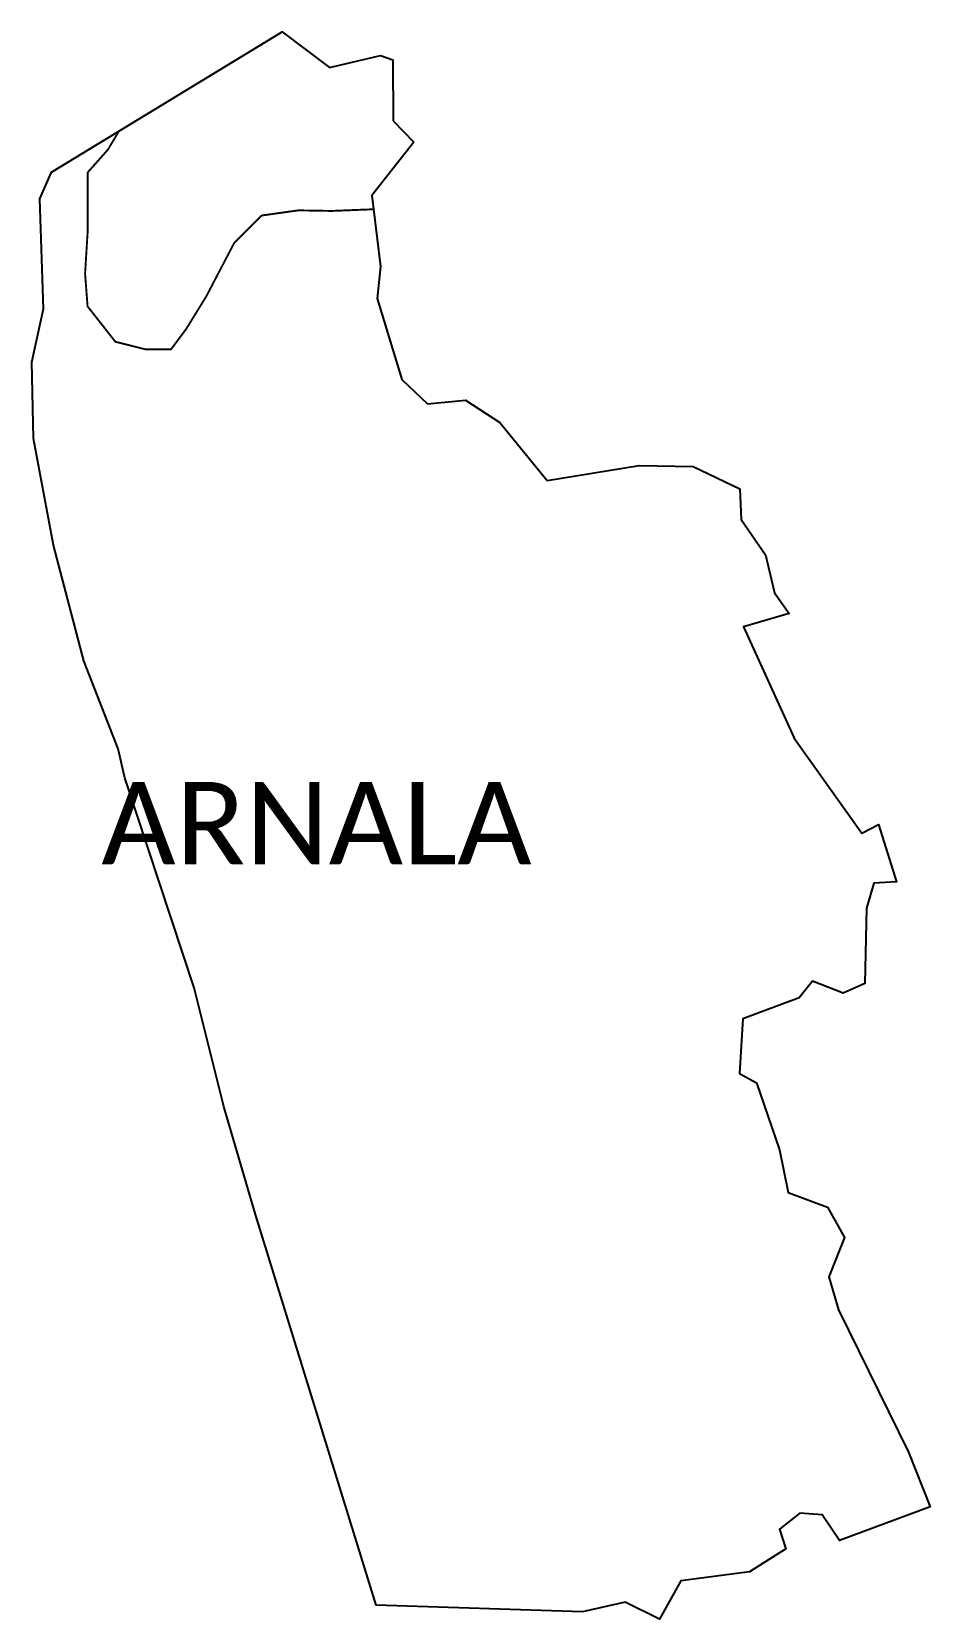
# Model space of a CAD drawing. Header units: metres. Extents: x 263418 to 264818, y 2151577 to 2154051.
import ezdxf

# ---------------------------------------------------------------- set-up
doc = ezdxf.new("R2010")
doc.units = ezdxf.units.M
for name, color, linetype in [('HAZARDS LINE', 1, 'Continuous'), ('village', 3, 'Continuous'), ('VILLAGE NAME', 250, 'Continuous')]:
    doc.layers.add(name, color=color, linetype=linetype)
doc.styles.get("Standard").update_dxf_attribs({"font": 'simplex.shx'})

msp = doc.modelspace()

# ---------------------------------------------------------------- linework, layer by layer
at = {"color": 3, "flags": 128}
msp.add_lwpolyline([(263981, 2153911.9), (264013.1, 2153878.8)], dxfattribs=at)
at = {"layer": 'HAZARDS LINE', "lineweight": 18}
msp.add_lwpolyline([(263553.8, 2153895.9, 2.95, 2.95, 0), (263536.5, 2153867, 2.95, 2.95, 0), (263505, 2153831.5, 2.95, 2.95, 0), (263505, 2153737.1, 2.95, 2.95, 0), (263501.1, 2153674.1, 2.95, 2.95, 0), (263505, 2153623, 2.95, 2.95, 0), (263548.3, 2153567.9, 2.95, 2.95, 0), (263595.5, 2153556, 2.95, 2.95, 0), (263634.9, 2153556, 2.95, 2.95, 0), (263658.5, 2153587.5, 2.95, 2.95, 0), (263690, 2153638.7, 2.95, 2.95, 0), (263733.2, 2153721.3, 2.95, 2.95, 0), (263776.5, 2153764.6, 2.98, 2.98, 0), (263833.4, 2153772.6, 2.98, 2.98, 0), (263885.2, 2153771.7, 2.98, 2.98, 0), (263950.6, 2153774.3, 2.98, 2.98, 0)], format="xyseb", dxfattribs=at)
at = {"layer": 'village', "color": 3, "true_color": 0x00ff00}
for points in [[(264675.2, 2152059.8, 0), (264784.3, 2151837.8, 0), (264818, 2151752.4, 0), (264676.5, 2151700, 0), (264649.8, 2151740.4, 0), (264614.6, 2151742.9, 0), (264583.3, 2151717.8, 0), (264592.8, 2151687.2, 0), (264536.4, 2151651.4, 0), (264429.2, 2151637.6, 0), (264396.1, 2151577.5, 0), (264342.8, 2151604.1, 0), (264276.3, 2151588.9, 0), (263954.4, 2151599.2, 0), (263766.4, 2152208.3, 0), (263717.5, 2152376.5, 0), (263671.3, 2152561.5, 0), (263562.9, 2152888.7, 0), (263552.9, 2152933.4, 0), (263499.3, 2153070.9, 0), (263451.7, 2153251.2, 0), (263420.6, 2153417.2, 0), (263418, 2153536.1, 0), (263436.4, 2153619.3, 0), (263430.8, 2153790.7, 0), (263448.9, 2153832, 0), (263808.4, 2154050.9, 0), (263881.8, 2153995.4, 0), (263961.2, 2154013.7, 0), (263980.5, 2154007.2, 0), (263981, 2153911.9, 0)], [(264013.1, 2153878.8, 0), (263947.9, 2153795.9, 0), (263961.5, 2153685.3, 0), (263956.3, 2153635.3, 0), (263994.6, 2153509, 0), (264034.5, 2153471.3, 0), (264094, 2153477.1, 0), (264147.2, 2153442.2, 0), (264221.3, 2153351.6, 0), (264364.5, 2153375.3, 0), (264448.4, 2153373.7, 0), (264521.2, 2153338.7, 0), (264523.6, 2153291, 0), (264561.1, 2153235.7, 0), (264575.1, 2153176.9, 0), (264598.4, 2153144.6, 0), (264526.8, 2153123.6, 0), (264605.7, 2152950.2, 0), (264711.2, 2152802, 0), (264737.1, 2152815.9, 0), (264765.2, 2152726.5, 0), (264730.2, 2152724.6, 0), (264718.9, 2152685.3, 0), (264716.1, 2152568.2, 0), (264682.3, 2152553.2, 0), (264634.4, 2152571.8, 0), (264613.9, 2152545.5, 0), (264526.1, 2152512.8, 0), (264520.7, 2152427.9, 0), (264547.4, 2152413.3, 0), (264583.3, 2152308.8, 0), (264596.8, 2152242.2, 0), (264658, 2152219.7, 0), (264684.5, 2152172.2, 0), (264659.9, 2152110.8, 0), (264675.2, 2152059.8, 0)]]:
    msp.add_polyline3d(points, dxfattribs=at)

# ---------------------------------------------------------------- texts
at = {"layer": 'VILLAGE NAME', "insert": (263526.3, 2152882.1), "char_height": 128.647, "attachment_point": 1}
msp.add_mtext_dynamic_manual_height_columns('{\\fCalibri|b0|i0|c0|p34;ARNALA}', width=737.615, gutter_width=643.2, heights=[0], dxfattribs=at)

doc.saveas('drawing.dxf')
